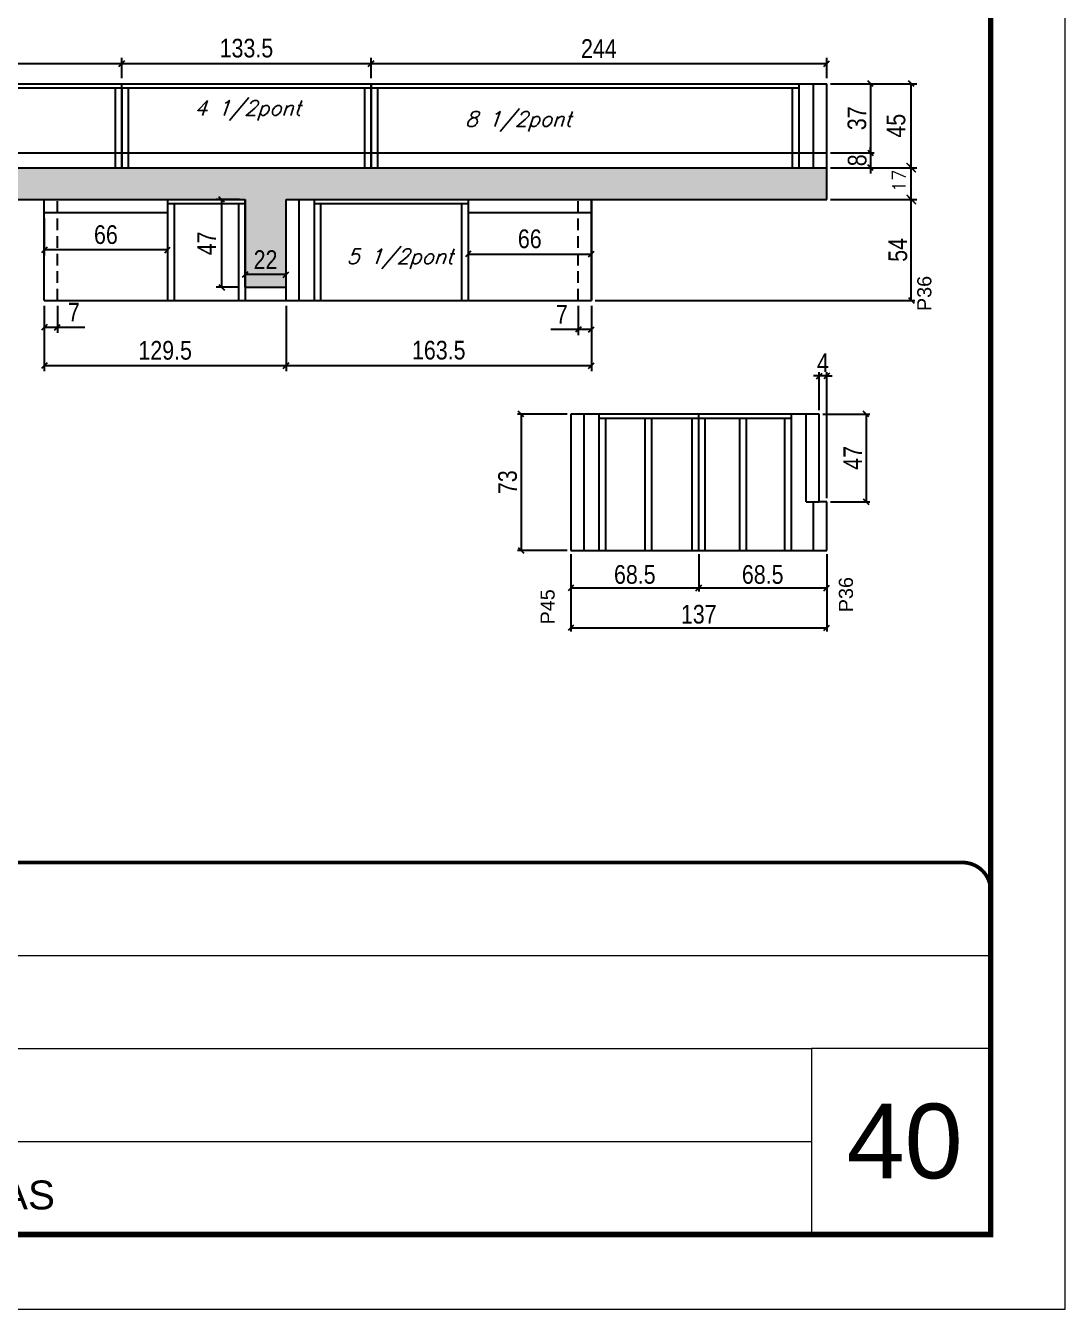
# Model space of a CAD drawing. Extents: x -3394 to 16474, y -5031 to 14397.
# Drawn here: x 9955 to 10512, y 3009 to 3697 of the extents above; entities that cross this region are included whole.
import ezdxf

# ---------------------------------------------------------------- set-up
doc = ezdxf.new("R2010")
doc.units = 0
for name, pattern in [('CONTINUO', [0]), ('DASHED', [0.75, 0.5, -0.25]), ('HIDDEN', [0.375, 0.25, -0.125])]:
    doc.linetypes.add(name, pattern=pattern)
doc.layers.get('0').update_dxf_attribs({"linetype": 'CONTINUOUS'})
doc.layers.get('Defpoints').update_dxf_attribs({"linetype": 'CONTINUOUS'})
for name, color, linetype, lineweight in [('CARIMBO', 255, 'CONTINUOUS', 9), ('Folhas', 255, 'CONTINUOUS', 9), ('SARRAFO DE PRESSAO', 251, 'DASHED', 9)]:
    doc.layers.add(name, color=color, linetype=linetype, lineweight=lineweight)
for name, color, linetype in [('COTA', 241, 'CONTINUOUS'), ('NOMENCLATURA', 7, 'CONTINUOUS'), ('Painéis', 200, 'CONTINUOUS'), ('SARR_2.2x7', 40, 'CONTINUOUS'), ('SARR_3.5x7', 81, 'CONTINUOUS'), ('texto', 7, 'CONTINUOUS')]:
    doc.layers.add(name, color=color, linetype=linetype)
doc.styles.add('ARIAL', font='arial.ttf')
doc.styles.add('COTA TECNICA', font='techl___.ttf', dxfattribs={"height": 10})
doc.styles.add('ROMANS', font='romans.shx')
doc.dimstyles.new('Cota Paínel', dxfattribs={"dimtxt": 7, "dimasz": 5, "dimexe": 3, "dimexo": 3, "dimgap": 3, "dimtad": 1, "dimdec": 1, "dimzin": 12, "dimdsep": 46, "dimtxsty": 'ROMANS', "dimblk": 'ARCHTICK', "dimcen": 0, "dimclrd": 4, "dimclre": 4, "dimclrt": 1, "dimadec": 1, "dimazin": 3, "dimtfac": 1, "dimtdec": 1, "dimtmove": 0, "dimatfit": 3, "dimldrblk": 'OBLIQUE', "dimfxl": 1, "dimtolj": 1, "dimtzin": 12, "dimarcsym": 0})
doc.dimstyles.new('PAINEL', dxfattribs={"dimtxt": 10, "dimasz": 3, "dimexe": 3, "dimexo": 3, "dimgap": 3, "dimtad": 1, "dimdec": 1, "dimzin": 12, "dimdsep": 46, "dimtxsty": 'COTA TECNICA', "dimblk1": 'OBLIQUE', "dimblk2": 'OBLIQUE', "dimsah": 1, "dimcen": 0.9, "dimclrd": 4, "dimclre": 4, "dimclrt": 240, "dimadec": 1, "dimazin": 3, "dimtfac": 1, "dimtdec": 1, "dimtmove": 0, "dimatfit": 3, "dimfxl": 1, "dimtolj": 1, "dimtzin": 12, "dimarcsym": 0})

# ---------------------------------------------------------------- blocks, each defined once
blk = doc.blocks.new('9999999999')
at = {"color": 30, "linetype": 'CONTINUO'}
for p, q in [((98564.56, 34379.64), (99583.98, 34379.64)), ((98564.56, 34329.83), (99487.98, 34329.83)), ((99583.98, 34329.83), (99487.98, 34329.83)), ((99487.98, 34329.83), (99487.98, 34230.21)), ((98564.56, 34280.02), (99487.98, 34280.02))]:
    blk.add_line(p, q, dxfattribs=at)
at = {"color": 30, "linetype": 'CONTINUO', "const_width": 2}
blk.add_lwpolyline([(99583.98, 34230.21), (99583.98, 34414.45, 0.414214), (99568.98, 34429.45), (98228.98, 34429.45, 0.414214), (98213.98, 34414.45), (98213.98, 34245.21, 0.414214), (98228.98, 34230.21), (99583.98, 34230.21)], format="xyb", dxfattribs=at)
at = {"layer": 'Folhas'}
blk.add_lwpolyline([(98138.98, 34190.21), (99623.98, 34190.21), (99623.98, 35240.21), (98138.98, 35240.21)], close=True, dxfattribs=at)
at = {"layer": 'Folhas', "color": 30, "const_width": 3}
blk.add_lwpolyline([(98213.98, 34230.21), (99583.98, 34230.21), (99583.98, 35200.21), (98213.98, 35200.21)], close=True, dxfattribs=at)
at = {"color": 7, "linetype": 'Continuous', "ltscale": 5, "style": 'ARIAL'}
blk.add_text('PAINÉIS DE LAT. VIGAS', height=15.4829, dxfattribs=at).set_placement((98837.68, 34243.7))
blk = doc.blocks.new('_Oblique')
at = {"color": 0, "linetype": 'ByBlock', "lineweight": -2}
blk.add_line((-0.5, -0.5), (0.5, 0.5), dxfattribs=at)
blk = doc.blocks.new('*D1198')
at = {"layer": 'COTA', "color": 4, "linetype": 'ByBlock', "lineweight": -2, "transparency": 16777216}
for p, q in [((10094.9, 3546.66), (10094.9, 3511.71)), ((10258.4, 3546.66), (10258.4, 3511.71)), ((10094.9, 3514.71), (10258.4, 3514.71))]:
    blk.add_line(p, q, dxfattribs=at)
at = {"layer": 'Defpoints', "color": 0, "linetype": 'ByBlock', "transparency": 16777216}
for p in [(10094.9, 3549.66), (10258.4, 3549.66), (10258.4, 3514.71)]:
    blk.add_point(p, dxfattribs=at)
at = {"layer": 'COTA', "color": 4, "linetype": 'ByBlock', "lineweight": -2, "transparency": 16777216, "xscale": 3, "yscale": 3, "zscale": 3, "rotation": 180}
blk.add_blockref('_Oblique', (10094.9, 3514.71), dxfattribs=at)
at = {"layer": 'COTA', "color": 4, "linetype": 'ByBlock', "lineweight": -2, "transparency": 16777216, "xscale": 3, "yscale": 3, "zscale": 3}
blk.add_blockref('_Oblique', (10258.4, 3514.71), dxfattribs=at)
at = {"layer": 'COTA', "color": 240, "linetype": 'ByBlock', "transparency": 16777216, "insert": (10176.65, 3522.92), "char_height": 10, "attachment_point": 5, "style": 'COTA TECNICA'}
blk.add_mtext('\\A1;163.5', dxfattribs=at)
blk = doc.blocks.new('_ArchTick')
at = {"color": 0, "linetype": 'ByBlock', "const_width": 0.15}
blk.add_lwpolyline([(-0.5, -0.5), (0.5, 0.5)], dxfattribs=at)
blk = doc.blocks.new('*D1199')
at = {"layer": 'COTA', "color": 4, "lineweight": -2, "transparency": 16777216}
for p, q in [((10387.4, 3620.66), (10432.68, 3620.66)), ((10429.68, 3603.66), (10429.68, 3620.66)), ((10387.4, 3603.66), (10432.68, 3603.66))]:
    blk.add_line(p, q, dxfattribs=at)
at = {"layer": 'Defpoints', "color": 0, "transparency": 16777216}
for p in [(10384.4, 3620.66), (10429.68, 3620.66), (10384.4, 3603.66)]:
    blk.add_point(p, dxfattribs=at)
at = {"layer": 'COTA', "color": 4, "lineweight": -2, "transparency": 16777216, "xscale": 5, "yscale": 5, "zscale": 5}
for p, rotation in [((10429.68, 3620.66), 90), ((10429.68, 3603.66), 270)]:
    blk.add_blockref('_ArchTick', p, dxfattribs=dict(at, rotation=rotation))
at = {"layer": 'COTA', "color": 1, "transparency": 16777216, "insert": (10423.18, 3613.66), "char_height": 7, "attachment_point": 5, "rotation": 90, "style": 'ROMANS'}
blk.add_mtext('\\A1;17', dxfattribs=at)
blk = doc.blocks.new('*D1200')
at = {"layer": 'COTA', "color": 4, "lineweight": -2, "transparency": 16777216}
for p, q in [((10387.4, 3665.66), (10432.68, 3665.66)), ((10429.68, 3620.66), (10429.68, 3665.66)), ((10387.4, 3620.66), (10432.68, 3620.66))]:
    blk.add_line(p, q, dxfattribs=at)
at = {"layer": 'Defpoints', "color": 0, "transparency": 16777216}
for p in [(10384.4, 3665.66), (10429.68, 3665.66), (10384.4, 3620.66)]:
    blk.add_point(p, dxfattribs=at)
at = {"layer": 'COTA', "color": 4, "lineweight": -2, "transparency": 16777216, "xscale": 3, "yscale": 3, "zscale": 3}
for p, rotation in [((10429.68, 3665.66), 90), ((10429.68, 3620.66), 270)]:
    blk.add_blockref('_Oblique', p, dxfattribs=dict(at, rotation=rotation))
at = {"layer": 'COTA', "color": 240, "transparency": 16777216, "insert": (10421.57, 3643.16), "char_height": 10, "attachment_point": 5, "rotation": 90, "style": 'COTA TECNICA'}
blk.add_mtext('\\A1;45', dxfattribs=at)
blk = doc.blocks.new('*D1294')
at = {"layer": 'COTA', "color": 4, "lineweight": -2, "transparency": 16777216}
for p, q in [((9762.9, 3668.66), (9762.9, 3679.44)), ((10006.9, 3668.66), (10006.9, 3679.44)), ((9762.9, 3676.44), (10006.9, 3676.44))]:
    blk.add_line(p, q, dxfattribs=at)
at = {"layer": 'Defpoints', "color": 0, "transparency": 16777216}
for p in [(10006.9, 3676.44), (9762.9, 3665.66), (10006.9, 3665.66)]:
    blk.add_point(p, dxfattribs=at)
at = {"layer": 'COTA', "color": 4, "lineweight": -2, "transparency": 16777216, "xscale": 3, "yscale": 3, "zscale": 3, "rotation": 180}
blk.add_blockref('_Oblique', (9762.9, 3676.44), dxfattribs=at)
at = {"layer": 'COTA', "color": 4, "lineweight": -2, "transparency": 16777216, "xscale": 3, "yscale": 3, "zscale": 3}
blk.add_blockref('_Oblique', (10006.9, 3676.44), dxfattribs=at)
at = {"layer": 'COTA', "color": 240, "transparency": 16777216, "insert": (9884.9, 3684.51), "char_height": 10, "attachment_point": 5, "style": 'COTA TECNICA'}
blk.add_mtext('\\A1;244', dxfattribs=at)
blk = doc.blocks.new('*D1295')
at = {"layer": 'COTA', "color": 4, "lineweight": -2, "transparency": 16777216}
for p, q in [((9965.4, 3546.66), (9965.4, 3511.71)), ((10094.9, 3546.66), (10094.9, 3511.71)), ((9965.4, 3514.71), (10094.9, 3514.71))]:
    blk.add_line(p, q, dxfattribs=at)
at = {"layer": 'Defpoints', "color": 0, "transparency": 16777216}
for p in [(9965.4, 3549.66), (10094.9, 3549.66), (10094.9, 3514.71)]:
    blk.add_point(p, dxfattribs=at)
at = {"layer": 'COTA', "color": 4, "lineweight": -2, "transparency": 16777216, "xscale": 3, "yscale": 3, "zscale": 3, "rotation": 180}
blk.add_blockref('_Oblique', (9965.4, 3514.71), dxfattribs=at)
at = {"layer": 'COTA', "color": 4, "lineweight": -2, "transparency": 16777216, "xscale": 3, "yscale": 3, "zscale": 3}
blk.add_blockref('_Oblique', (10094.9, 3514.71), dxfattribs=at)
at = {"layer": 'COTA', "color": 240, "transparency": 16777216, "insert": (10030.15, 3522.84), "char_height": 10, "attachment_point": 5, "style": 'COTA TECNICA'}
blk.add_mtext('\\A1;129.5', dxfattribs=at)
blk = doc.blocks.new('*D1296')
at = {"layer": 'COTA', "color": 4, "lineweight": -2, "transparency": 16777216}
for p, q in [((9965.4, 3546.66), (9965.4, 3532.26)), ((9972.4, 3546.66), (9972.4, 3532.26)), ((9965.4, 3535.26), (9972.4, 3535.26)), ((9972.4, 3535.26), (9987.13, 3535.26))]:
    blk.add_line(p, q, dxfattribs=at)
at = {"layer": 'Defpoints', "color": 0, "transparency": 16777216}
for p in [(9965.4, 3549.66), (9972.4, 3549.66), (9972.4, 3535.26)]:
    blk.add_point(p, dxfattribs=at)
at = {"layer": 'COTA', "color": 4, "lineweight": -2, "transparency": 16777216, "xscale": 3, "yscale": 3, "zscale": 3, "rotation": 180}
blk.add_blockref('_Oblique', (9965.4, 3535.26), dxfattribs=at)
at = {"layer": 'COTA', "color": 4, "lineweight": -2, "transparency": 16777216, "xscale": 3, "yscale": 3, "zscale": 3}
blk.add_blockref('_Oblique', (9972.4, 3535.26), dxfattribs=at)
at = {"layer": 'COTA', "color": 240, "transparency": 16777216, "insert": (9981.26, 3543.34), "char_height": 10, "attachment_point": 5, "style": 'COTA TECNICA'}
blk.add_mtext('\\A1;7', dxfattribs=at)
blk = doc.blocks.new('*D1297')
at = {"layer": 'COTA', "color": 4, "lineweight": -2, "transparency": 16777216}
for p, q in [((9965.4, 3593.66), (9965.4, 3573.69)), ((10031.4, 3593.66), (10031.4, 3573.69)), ((10031.4, 3576.69), (9965.4, 3576.69))]:
    blk.add_line(p, q, dxfattribs=at)
at = {"layer": 'Defpoints', "color": 0, "transparency": 16777216}
for p in [(9965.4, 3596.66), (10031.4, 3596.66), (9965.4, 3576.69)]:
    blk.add_point(p, dxfattribs=at)
at = {"layer": 'COTA', "color": 4, "lineweight": -2, "transparency": 16777216, "xscale": 3, "yscale": 3, "zscale": 3, "rotation": 180}
blk.add_blockref('_Oblique', (9965.4, 3576.69), dxfattribs=at)
at = {"layer": 'COTA', "color": 4, "lineweight": -2, "transparency": 16777216, "xscale": 3, "yscale": 3, "zscale": 3}
blk.add_blockref('_Oblique', (10031.4, 3576.69), dxfattribs=at)
at = {"layer": 'COTA', "color": 240, "transparency": 16777216, "insert": (9998.4, 3584.8), "char_height": 10, "attachment_point": 5, "style": 'COTA TECNICA'}
blk.add_mtext('\\A1;66', dxfattribs=at)
blk = doc.blocks.new('*D1298')
at = {"layer": 'COTA', "color": 4, "lineweight": -2, "transparency": 16777216}
for p, q in [((10069.9, 3603.66), (10057.38, 3603.66)), ((10060.38, 3603.66), (10060.38, 3556.66)), ((10069.9, 3556.66), (10057.38, 3556.66))]:
    blk.add_line(p, q, dxfattribs=at)
at = {"layer": 'Defpoints', "color": 0, "transparency": 16777216}
for p in [(10072.9, 3603.66), (10060.38, 3556.66), (10072.9, 3556.66)]:
    blk.add_point(p, dxfattribs=at)
at = {"layer": 'COTA', "color": 4, "lineweight": -2, "transparency": 16777216, "xscale": 3, "yscale": 3, "zscale": 3}
for p, rotation in [((10060.38, 3603.66), 90), ((10060.38, 3556.66), 270)]:
    blk.add_blockref('_Oblique', p, dxfattribs=dict(at, rotation=rotation))
at = {"layer": 'COTA', "color": 240, "transparency": 16777216, "insert": (10052.3, 3580.16), "char_height": 10, "attachment_point": 5, "rotation": 90, "style": 'COTA TECNICA'}
blk.add_mtext('\\A1;47', dxfattribs=at)
blk = doc.blocks.new('*D1261')
at = {"layer": 'COTA', "color": 4, "lineweight": -2, "transparency": 16777216}
for p, q in [((10072.9, 3559.66), (10072.9, 3566.47)), ((10094.9, 3563.47), (10072.9, 3563.47)), ((10094.9, 3559.66), (10094.9, 3566.47))]:
    blk.add_line(p, q, dxfattribs=at)
at = {"layer": 'Defpoints', "color": 0, "transparency": 16777216}
for p in [(10072.9, 3563.47), (10072.9, 3556.66), (10094.9, 3556.66)]:
    blk.add_point(p, dxfattribs=at)
at = {"layer": 'COTA', "color": 4, "lineweight": -2, "transparency": 16777216, "xscale": 3, "yscale": 3, "zscale": 3, "rotation": 180}
blk.add_blockref('_Oblique', (10072.9, 3563.47), dxfattribs=at)
at = {"layer": 'COTA', "color": 4, "lineweight": -2, "transparency": 16777216, "xscale": 3, "yscale": 3, "zscale": 3}
blk.add_blockref('_Oblique', (10094.9, 3563.47), dxfattribs=at)
at = {"layer": 'COTA', "color": 240, "transparency": 16777216, "insert": (10083.9, 3571.47), "char_height": 10, "attachment_point": 5, "style": 'COTA TECNICA'}
blk.add_mtext('\\A1;22', dxfattribs=at)
blk = doc.blocks.new('*D1262')
at = {"layer": 'COTA', "color": 4, "lineweight": -2, "transparency": 16777216}
for p, q in [((10006.9, 3668.66), (10006.9, 3679.44)), ((10140.4, 3668.66), (10140.4, 3679.44)), ((10006.9, 3676.44), (10140.4, 3676.44))]:
    blk.add_line(p, q, dxfattribs=at)
at = {"layer": 'Defpoints', "color": 0, "transparency": 16777216}
for p in [(10140.4, 3676.44), (10006.9, 3665.66), (10140.4, 3665.66)]:
    blk.add_point(p, dxfattribs=at)
at = {"layer": 'COTA', "color": 4, "lineweight": -2, "transparency": 16777216, "xscale": 3, "yscale": 3, "zscale": 3, "rotation": 180}
blk.add_blockref('_Oblique', (10006.9, 3676.44), dxfattribs=at)
at = {"layer": 'COTA', "color": 4, "lineweight": -2, "transparency": 16777216, "xscale": 3, "yscale": 3, "zscale": 3}
blk.add_blockref('_Oblique', (10140.4, 3676.44), dxfattribs=at)
at = {"layer": 'COTA', "color": 240, "transparency": 16777216, "insert": (10073.65, 3684.66), "char_height": 10, "attachment_point": 5, "style": 'COTA TECNICA'}
blk.add_mtext('\\A1;133.5', dxfattribs=at)
blk = doc.blocks.new('*D1263')
at = {"layer": 'COTA', "color": 4, "lineweight": -2, "transparency": 16777216}
for p, q in [((10140.4, 3668.66), (10140.4, 3679.44)), ((10384.4, 3668.66), (10384.4, 3679.44)), ((10140.4, 3676.44), (10384.4, 3676.44))]:
    blk.add_line(p, q, dxfattribs=at)
at = {"layer": 'Defpoints', "color": 0, "transparency": 16777216}
for p in [(10384.4, 3676.44), (10140.4, 3665.66), (10384.4, 3665.66)]:
    blk.add_point(p, dxfattribs=at)
at = {"layer": 'COTA', "color": 4, "lineweight": -2, "transparency": 16777216, "xscale": 3, "yscale": 3, "zscale": 3, "rotation": 180}
blk.add_blockref('_Oblique', (10140.4, 3676.44), dxfattribs=at)
at = {"layer": 'COTA', "color": 4, "lineweight": -2, "transparency": 16777216, "xscale": 3, "yscale": 3, "zscale": 3}
blk.add_blockref('_Oblique', (10384.4, 3676.44), dxfattribs=at)
at = {"layer": 'COTA', "color": 240, "transparency": 16777216, "insert": (10262.4, 3684.51), "char_height": 10, "attachment_point": 5, "style": 'COTA TECNICA'}
blk.add_mtext('\\A1;244', dxfattribs=at)
blk = doc.blocks.new('*D1264')
at = {"layer": 'COTA', "color": 4, "lineweight": -2, "transparency": 16777216}
for p, q in [((10251.4, 3546.66), (10251.4, 3531.06)), ((10258.4, 3546.66), (10258.4, 3531.06)), ((10251.4, 3534.06), (10236.67, 3534.06)), ((10258.4, 3534.06), (10251.4, 3534.06))]:
    blk.add_line(p, q, dxfattribs=at)
at = {"layer": 'Defpoints', "color": 0, "transparency": 16777216}
for p in [(10251.4, 3549.66), (10258.4, 3549.66), (10251.4, 3534.06)]:
    blk.add_point(p, dxfattribs=at)
at = {"layer": 'COTA', "color": 4, "lineweight": -2, "transparency": 16777216, "xscale": 3, "yscale": 3, "zscale": 3, "rotation": 180}
blk.add_blockref('_Oblique', (10251.4, 3534.06), dxfattribs=at)
at = {"layer": 'COTA', "color": 4, "lineweight": -2, "transparency": 16777216, "xscale": 3, "yscale": 3, "zscale": 3}
blk.add_blockref('_Oblique', (10258.4, 3534.06), dxfattribs=at)
at = {"layer": 'COTA', "color": 240, "transparency": 16777216, "insert": (10242.53, 3542.14), "char_height": 10, "attachment_point": 5, "style": 'COTA TECNICA'}
blk.add_mtext('\\A1;7', dxfattribs=at)
blk = doc.blocks.new('*D1265')
at = {"layer": 'COTA', "color": 4, "lineweight": -2, "transparency": 16777216}
for p, q in [((10192.4, 3593.66), (10192.4, 3571.44)), ((10258.4, 3593.66), (10258.4, 3571.44)), ((10192.4, 3574.44), (10258.4, 3574.44))]:
    blk.add_line(p, q, dxfattribs=at)
at = {"layer": 'Defpoints', "color": 0, "transparency": 16777216}
for p in [(10192.4, 3596.66), (10258.4, 3596.66), (10258.4, 3574.44)]:
    blk.add_point(p, dxfattribs=at)
at = {"layer": 'COTA', "color": 4, "lineweight": -2, "transparency": 16777216, "xscale": 3, "yscale": 3, "zscale": 3, "rotation": 180}
blk.add_blockref('_Oblique', (10192.4, 3574.44), dxfattribs=at)
at = {"layer": 'COTA', "color": 4, "lineweight": -2, "transparency": 16777216, "xscale": 3, "yscale": 3, "zscale": 3}
blk.add_blockref('_Oblique', (10258.4, 3574.44), dxfattribs=at)
at = {"layer": 'COTA', "color": 240, "transparency": 16777216, "insert": (10225.4, 3582.55), "char_height": 10, "attachment_point": 5, "style": 'COTA TECNICA'}
blk.add_mtext('\\A1;66', dxfattribs=at)
blk = doc.blocks.new('*D2154')
at = {"layer": 'COTA', "color": 4, "linetype": 'Continuous', "lineweight": -2, "transparency": 16777216}
for p, q in [((10386.4, 3665.66), (10409.87, 3665.66)), ((10407.87, 3665.66), (10407.87, 3628.66)), ((10386.4, 3628.66), (10409.87, 3628.66))]:
    blk.add_line(p, q, dxfattribs=at)
at = {"layer": 'Defpoints', "color": 0, "linetype": 'Continuous', "transparency": 16777216}
for p in [(10384.4, 3665.66), (10384.4, 3628.66), (10407.87, 3628.66)]:
    blk.add_point(p, dxfattribs=at)
at = {"layer": 'COTA', "color": 4, "linetype": 'Continuous', "lineweight": -2, "transparency": 16777216, "xscale": 3, "yscale": 3, "zscale": 3}
for p, rotation in [((10407.87, 3665.66), 90), ((10407.87, 3628.66), 270)]:
    blk.add_blockref('_Oblique', p, dxfattribs=dict(at, rotation=rotation))
at = {"layer": 'COTA', "color": 240, "linetype": 'Continuous', "transparency": 16777216, "insert": (10400.65, 3647.16), "char_height": 10, "attachment_point": 5, "rotation": 90, "style": 'COTA TECNICA'}
blk.add_mtext('\\A1;37', dxfattribs=at)
blk = doc.blocks.new('*D2155')
at = {"layer": 'COTA', "color": 4, "linetype": 'Continuous', "lineweight": -2, "transparency": 16777216}
for p, q in [((10407.87, 3628.66), (10407.87, 3631.66)), ((10386.4, 3628.66), (10409.87, 3628.66)), ((10407.87, 3628.66), (10407.87, 3620.66)), ((10386.4, 3620.66), (10409.87, 3620.66)), ((10407.87, 3620.66), (10407.87, 3617.66))]:
    blk.add_line(p, q, dxfattribs=at)
at = {"layer": 'Defpoints', "color": 0, "linetype": 'Continuous', "transparency": 16777216}
for p in [(10384.4, 3628.66), (10384.4, 3620.66), (10407.87, 3620.66)]:
    blk.add_point(p, dxfattribs=at)
at = {"layer": 'COTA', "color": 4, "linetype": 'Continuous', "lineweight": -2, "transparency": 16777216, "xscale": 3, "yscale": 3, "zscale": 3}
for p, rotation in [((10407.87, 3628.66), 270), ((10407.87, 3620.66), 90)]:
    blk.add_blockref('_Oblique', p, dxfattribs=dict(at, rotation=rotation))
at = {"layer": 'COTA', "color": 240, "linetype": 'Continuous', "transparency": 16777216, "insert": (10400.77, 3624.66), "char_height": 10, "attachment_point": 5, "rotation": 90, "style": 'COTA TECNICA'}
blk.add_mtext('\\A1;8', dxfattribs=at)
blk = doc.blocks.new('*D2192')
at = {"layer": 'COTA', "color": 4, "linetype": 'Continuous', "lineweight": -2, "transparency": 16777216}
for p, q in [((10380.4, 3509.17), (10377.4, 3509.17)), ((10380.4, 3490.8), (10380.4, 3511.17)), ((10384.4, 3509.17), (10380.4, 3509.17)), ((10384.4, 3443.8), (10384.4, 3511.17)), ((10384.4, 3509.17), (10387.4, 3509.17))]:
    blk.add_line(p, q, dxfattribs=at)
at = {"layer": 'Defpoints', "color": 0, "linetype": 'Continuous', "transparency": 16777216}
for p in [(10380.4, 3509.17), (10380.4, 3488.8), (10384.4, 3441.8)]:
    blk.add_point(p, dxfattribs=at)
at = {"layer": 'COTA', "color": 4, "linetype": 'Continuous', "lineweight": -2, "transparency": 16777216, "xscale": 3, "yscale": 3, "zscale": 3}
blk.add_blockref('_Oblique', (10380.4, 3509.17), dxfattribs=at)
at = {"layer": 'COTA', "color": 4, "linetype": 'Continuous', "lineweight": -2, "transparency": 16777216, "xscale": 3, "yscale": 3, "zscale": 3, "rotation": 180}
blk.add_blockref('_Oblique', (10384.4, 3509.17), dxfattribs=at)
at = {"layer": 'COTA', "color": 240, "linetype": 'Continuous', "transparency": 16777216, "insert": (10382.4, 3516.24), "char_height": 10, "attachment_point": 5, "style": 'COTA TECNICA'}
blk.add_mtext('\\A1;4', dxfattribs=at)
blk = doc.blocks.new('*D2193')
at = {"layer": 'COTA', "color": 4, "linetype": 'Continuous', "lineweight": -2, "transparency": 16777216}
for p, q in [((10382.4, 3488.8), (10407.48, 3488.8)), ((10405.48, 3488.8), (10405.48, 3441.8)), ((10386.4, 3441.8), (10407.48, 3441.8))]:
    blk.add_line(p, q, dxfattribs=at)
at = {"layer": 'Defpoints', "color": 0, "linetype": 'Continuous', "transparency": 16777216}
for p in [(10380.4, 3488.8), (10384.4, 3441.8), (10405.48, 3441.8)]:
    blk.add_point(p, dxfattribs=at)
at = {"layer": 'COTA', "color": 4, "linetype": 'Continuous', "lineweight": -2, "transparency": 16777216, "xscale": 3, "yscale": 3, "zscale": 3}
for p, rotation in [((10405.48, 3488.8), 90), ((10405.48, 3441.8), 270)]:
    blk.add_blockref('_Oblique', p, dxfattribs=dict(at, rotation=rotation))
at = {"layer": 'COTA', "color": 240, "linetype": 'Continuous', "transparency": 16777216, "insert": (10398.4, 3465.3), "char_height": 10, "attachment_point": 5, "rotation": 90, "style": 'COTA TECNICA'}
blk.add_mtext('\\A1;47', dxfattribs=at)
blk = doc.blocks.new('*D2194')
at = {"layer": 'COTA', "color": 4, "linetype": 'Continuous', "lineweight": -2, "transparency": 16777216}
for p, q in [((10245.4, 3488.8), (10218.77, 3488.8)), ((10220.77, 3488.8), (10220.77, 3415.8)), ((10245.4, 3415.8), (10218.77, 3415.8))]:
    blk.add_line(p, q, dxfattribs=at)
at = {"layer": 'Defpoints', "color": 0, "linetype": 'Continuous', "transparency": 16777216}
for p in [(10247.4, 3488.8), (10220.77, 3415.8), (10247.4, 3415.8)]:
    blk.add_point(p, dxfattribs=at)
at = {"layer": 'COTA', "color": 4, "linetype": 'Continuous', "lineweight": -2, "transparency": 16777216, "xscale": 3, "yscale": 3, "zscale": 3}
for p, rotation in [((10220.77, 3488.8), 90), ((10220.77, 3415.8), 270)]:
    blk.add_blockref('_Oblique', p, dxfattribs=dict(at, rotation=rotation))
at = {"layer": 'COTA', "color": 240, "linetype": 'Continuous', "transparency": 16777216, "insert": (10213.55, 3452.3), "char_height": 10, "attachment_point": 5, "rotation": 90, "style": 'COTA TECNICA'}
blk.add_mtext('\\A1;73', dxfattribs=at)
blk = doc.blocks.new('*D2195')
at = {"layer": 'COTA', "color": 4, "linetype": 'Continuous', "lineweight": -2, "transparency": 16777216}
for p, q in [((10247.4, 3413.8), (10247.4, 3372.3)), ((10384.4, 3413.8), (10384.4, 3372.3)), ((10247.4, 3374.3), (10384.4, 3374.3))]:
    blk.add_line(p, q, dxfattribs=at)
at = {"layer": 'Defpoints', "color": 0, "linetype": 'Continuous', "transparency": 16777216}
for p in [(10247.4, 3415.8), (10384.4, 3415.8), (10384.4, 3374.3)]:
    blk.add_point(p, dxfattribs=at)
at = {"layer": 'COTA', "color": 4, "linetype": 'Continuous', "lineweight": -2, "transparency": 16777216, "xscale": 3, "yscale": 3, "zscale": 3, "rotation": 180}
blk.add_blockref('_Oblique', (10247.4, 3374.3), dxfattribs=at)
at = {"layer": 'COTA', "color": 4, "linetype": 'Continuous', "lineweight": -2, "transparency": 16777216, "xscale": 3, "yscale": 3, "zscale": 3}
blk.add_blockref('_Oblique', (10384.4, 3374.3), dxfattribs=at)
at = {"layer": 'COTA', "color": 240, "linetype": 'Continuous', "transparency": 16777216, "insert": (10315.9, 3381.52), "char_height": 10, "attachment_point": 5, "style": 'COTA TECNICA'}
blk.add_mtext('\\A1;137', dxfattribs=at)
blk = doc.blocks.new('*D2196')
at = {"layer": 'COTA', "color": 4, "linetype": 'Continuous', "lineweight": -2, "transparency": 16777216}
for p, q in [((10386.4, 3603.66), (10431.68, 3603.66)), ((10429.68, 3549.66), (10429.68, 3603.66)), ((10260.4, 3549.66), (10431.68, 3549.66))]:
    blk.add_line(p, q, dxfattribs=at)
at = {"layer": 'Defpoints', "color": 0, "linetype": 'Continuous', "transparency": 16777216}
for p in [(10384.4, 3603.66), (10429.68, 3603.66), (10258.4, 3549.66)]:
    blk.add_point(p, dxfattribs=at)
at = {"layer": 'COTA', "color": 4, "linetype": 'Continuous', "lineweight": -2, "transparency": 16777216, "xscale": 3, "yscale": 3, "zscale": 3}
for p, rotation in [((10429.68, 3603.66), 90), ((10429.68, 3549.66), 270)]:
    blk.add_blockref('_Oblique', p, dxfattribs=dict(at, rotation=rotation))
at = {"layer": 'COTA', "color": 240, "linetype": 'Continuous', "transparency": 16777216, "insert": (10422.57, 3576.66), "char_height": 10, "attachment_point": 5, "rotation": 90, "style": 'COTA TECNICA'}
blk.add_mtext('\\A1;54', dxfattribs=at)
blk = doc.blocks.new('*D2197')
at = {"layer": 'COTA', "color": 4, "linetype": 'Continuous', "lineweight": -2, "transparency": 16777216}
for p, q in [((10247.4, 3413.8), (10247.4, 3393.68)), ((10315.9, 3413.8), (10315.9, 3393.68)), ((10247.4, 3395.68), (10315.9, 3395.68))]:
    blk.add_line(p, q, dxfattribs=at)
at = {"layer": 'Defpoints', "color": 0, "linetype": 'Continuous', "transparency": 16777216}
for p in [(10247.4, 3415.8), (10315.9, 3415.8), (10315.9, 3395.68)]:
    blk.add_point(p, dxfattribs=at)
at = {"layer": 'COTA', "color": 4, "linetype": 'Continuous', "lineweight": -2, "transparency": 16777216, "xscale": 3, "yscale": 3, "zscale": 3, "rotation": 180}
blk.add_blockref('_Oblique', (10247.4, 3395.68), dxfattribs=at)
at = {"layer": 'COTA', "color": 4, "linetype": 'Continuous', "lineweight": -2, "transparency": 16777216, "xscale": 3, "yscale": 3, "zscale": 3}
blk.add_blockref('_Oblique', (10315.9, 3395.68), dxfattribs=at)
at = {"layer": 'COTA', "color": 240, "linetype": 'Continuous', "transparency": 16777216, "insert": (10281.65, 3402.81), "char_height": 10, "attachment_point": 5, "style": 'COTA TECNICA'}
blk.add_mtext('\\A1;68.5', dxfattribs=at)
blk = doc.blocks.new('*D2198')
at = {"layer": 'COTA', "color": 4, "linetype": 'Continuous', "lineweight": -2, "transparency": 16777216}
for p, q in [((10315.9, 3413.8), (10315.9, 3393.68)), ((10384.4, 3413.8), (10384.4, 3393.68)), ((10315.9, 3395.68), (10384.4, 3395.68))]:
    blk.add_line(p, q, dxfattribs=at)
at = {"layer": 'Defpoints', "color": 0, "linetype": 'Continuous', "transparency": 16777216}
for p in [(10315.9, 3415.8), (10384.4, 3415.8), (10384.4, 3395.68)]:
    blk.add_point(p, dxfattribs=at)
at = {"layer": 'COTA', "color": 4, "linetype": 'Continuous', "lineweight": -2, "transparency": 16777216, "xscale": 3, "yscale": 3, "zscale": 3, "rotation": 180}
blk.add_blockref('_Oblique', (10315.9, 3395.68), dxfattribs=at)
at = {"layer": 'COTA', "color": 4, "linetype": 'Continuous', "lineweight": -2, "transparency": 16777216, "xscale": 3, "yscale": 3, "zscale": 3}
blk.add_blockref('_Oblique', (10384.4, 3395.68), dxfattribs=at)
at = {"layer": 'COTA', "color": 240, "linetype": 'Continuous', "transparency": 16777216, "insert": (10350.15, 3402.81), "char_height": 10, "attachment_point": 5, "style": 'COTA TECNICA'}
blk.add_mtext('\\A1;68.5', dxfattribs=at)

msp = doc.modelspace()

# ---------------------------------------------------------------- hatches: boundary and pattern name
at = {"layer": 'COTA', "linetype": 'Continuous'}
h = msp.add_hatch(dxfattribs=at)
h.set_pattern_fill('AR-CONC', color=256, scale=0.05)
h.set_pattern_definition([(50, (5985.2705, -4769.852), (9.1092334, -0.796954), [0.9525, -10.4775]), (355, (5985.27, -4769.852), (-1.762171, 9.552842), [0.762, -8.382029]), (100.45144, (5986.03, -4769.918), (7.347062, 8.755888), [0.8095, -8.904512]), (46.1842, (5985.27, -4767.312), (13.553952, -2.102116), [1.42875, -15.71625]), (96.63556, (5986.4, -4767.487), (11.870207, 12.371306), [1.214251, -13.35678]), (351.18415, (5985.27, -4767.312), (11.870207, 12.371306), [1.142998, -12.572987]), (21, (5986.5405, -4767.947), (7.5807196, -5.11326), [0.9525, -10.4775]), (326, (5986.54, -4767.947), (3.090101, 9.209398), [0.762, -8.382]), (71.45144, (5987.172, -4768.373), (10.670821, 4.0961384), [0.8095, -8.904497]), (37.5, (5985.2705, -4769.852), (0.1544302, 4.2277519), [0, -8.2804, 0, -8.509, 0, -8.41375]), (7.5, (5985.2705, -4769.852), (3.3409831, 5.0090287), [0, -4.8514, 0, -8.0899, 0, -3.20675]), (327.5, (5982.4384, -4769.852), (6.7795298, -0.2864372), [0, -3.175, 0, -9.906, 0, -13.1445]), (317.5, (5981.1684, -4769.852), (7.406459, 1.2713246), [0, -4.1275, 0, -6.5786, 0, -9.3345])])
h.paths.add_polyline_path([(10072.9, 3556.66), (10094.9, 3556.66), (10094.9, 3603.66), (10384.4, 3603.66), (10384.4, 3620.66), (9762.9, 3620.66), (9762.9, 3603.66), (10072.9, 3603.66)])

# ---------------------------------------------------------------- linework, layer by layer
at = {"layer": 'COTA', "linetype": 'ByBlock'}
msp.add_line((10384.4, 3603.66), (10384.4, 3620.66), dxfattribs=at)
at = {"layer": 'COTA', "linetype": 'Continuous'}
for p, q in [((9762.9, 3603.66), (10072.9, 3603.66)), ((10258.4, 3603.66), (10384.4, 3603.66))]:
    msp.add_line(p, q, dxfattribs=at)
at = {"layer": 'Painéis', "linetype": 'ByBlock'}
for p, q in [((9762.9, 3665.66), (10384.4, 3665.66)), ((10006.9, 3620.66), (10006.9, 3665.66)), ((10140.4, 3620.66), (10140.4, 3665.66)), ((10384.4, 3620.66), (10384.4, 3665.66)), ((9762.9, 3628.66), (10384.4, 3628.66)), ((9762.9, 3620.66), (10384.4, 3620.66)), ((9965.4, 3603.66), (10072.9, 3603.66)), ((9965.4, 3549.66), (9965.4, 3603.66)), ((10072.9, 3556.66), (10072.9, 3603.66)), ((10094.9, 3603.66), (10258.4, 3603.66)), ((10094.9, 3549.66), (10094.9, 3603.66)), ((10258.4, 3549.66), (10258.4, 3603.66)), ((10072.9, 3556.66), (10094.9, 3556.66)), ((9965.4, 3549.66), (10258.4, 3549.66))]:
    msp.add_line(p, q, dxfattribs=at)
at = {"layer": 'Painéis', "linetype": 'Continuous'}
for p, q in [((10380.4, 3488.8), (10247.4, 3488.8)), ((10247.4, 3488.8), (10247.4, 3415.8)), ((10315.9, 3415.8), (10315.9, 3488.8)), ((10380.4, 3441.8), (10380.4, 3488.8)), ((10384.4, 3441.8), (10380.4, 3441.8)), ((10384.4, 3415.8), (10384.4, 3441.8)), ((10247.4, 3415.8), (10384.4, 3415.8))]:
    msp.add_line(p, q, dxfattribs=at)
at = {"layer": 'SARR_2.2x7', "linetype": 'Continuous'}
for p, q in [((10377.4, 3620.66), (10377.4, 3665.66)), ((9838.9, 3663.46), (10006.9, 3663.46)), ((10006.9, 3663.46), (10140.4, 3663.46)), ((10140.4, 3663.46), (10369.4, 3663.46)), ((10101.9, 3549.66), (10101.9, 3603.66)), ((9965.4, 3596.66), (10031.4, 3596.66)), ((10031.4, 3601.46), (10072.9, 3601.46)), ((10109.9, 3601.46), (10192.4, 3601.46)), ((10192.4, 3596.66), (10258.4, 3596.66)), ((10254.4, 3488.8), (10254.4, 3415.8)), ((10262.4, 3486.6), (10315.9, 3486.6)), ((10315.9, 3486.6), (10365.4, 3486.6)), ((10373.4, 3441.8), (10373.4, 3488.8)), ((10373.4, 3441.8), (10377.4, 3441.8)), ((10377.4, 3415.8), (10377.4, 3441.8)), ((10377.4, 3441.8), (10380.4, 3441.8))]:
    msp.add_line(p, q, dxfattribs=at)
at = {"layer": 'SARR_2.2x7', "linetype": 'HIDDEN', "ltscale": 25}
for p, q in [((9972.4, 3549.66), (9972.4, 3603.66)), ((10251.4, 3549.66), (10251.4, 3603.66))]:
    msp.add_line(p, q, dxfattribs=at)
at = {"layer": 'SARR_3.5x7'}
for p, q in [((10140.4, 3665.66), (10140.4, 3620.66)), ((10369.4, 3665.66), (10369.4, 3620.66)), ((10003.4, 3663.46), (10003.4, 3620.66)), ((10006.9, 3663.46), (10006.9, 3620.66)), ((10010.4, 3663.46), (10010.4, 3620.66)), ((10136.9, 3663.46), (10136.9, 3620.66)), ((10136.9, 3663.46), (10136.9, 3620.66)), ((10140.4, 3663.46), (10140.4, 3620.66)), ((10143.9, 3663.46), (10143.9, 3620.66)), ((10365.9, 3663.46), (10365.9, 3620.66)), ((10003.4, 3620.66), (10006.9, 3620.66)), ((10006.9, 3620.66), (10010.4, 3620.66)), ((10136.9, 3620.66), (10140.4, 3620.66)), ((10136.9, 3620.66), (10140.4, 3620.66)), ((10140.4, 3620.66), (10143.9, 3620.66)), ((10365.9, 3620.66), (10369.4, 3620.66)), ((10031.4, 3603.66), (10031.4, 3549.66)), ((10072.9, 3603.66), (10072.9, 3549.66)), ((10109.9, 3603.66), (10109.9, 3549.66)), ((10192.4, 3603.66), (10192.4, 3549.66)), ((10258.4, 3603.66), (10258.4, 3549.66)), ((10034.9, 3601.46), (10034.9, 3549.66)), ((10069.4, 3601.46), (10069.4, 3549.66)), ((10113.4, 3601.46), (10113.4, 3549.66)), ((10188.9, 3601.46), (10188.9, 3549.66)), ((10031.4, 3549.66), (10034.9, 3549.66)), ((10069.4, 3549.66), (10072.9, 3549.66)), ((10109.9, 3549.66), (10113.4, 3549.66)), ((10262.4, 3488.8), (10262.4, 3415.8)), ((10265.9, 3486.6), (10265.9, 3415.8)), ((10287.09, 3486.6), (10287.09, 3415.8)), ((10290.59, 3486.6), (10290.59, 3415.8)), ((10312.4, 3415.8), (10312.4, 3486.6)), ((10319.4, 3415.8), (10319.4, 3486.6)), ((10337.75, 3486.6), (10337.75, 3415.8)), ((10341.25, 3486.6), (10341.25, 3415.8)), ((10361.9, 3486.6), (10361.9, 3415.8)), ((10365.4, 3488.8), (10365.4, 3415.8))]:
    msp.add_line(p, q, dxfattribs=at)

# ---------------------------------------------------------------- block references
at = {"layer": 'SARRAFO DE PRESSAO', "color": 6, "linetype": 'ByBlock'}
msp.add_blockref('9999999999', (-89111.77, -31180.83), dxfattribs=at)

# ---------------------------------------------------------------- texts
at = {"layer": 'CARIMBO', "style": 'ARIAL'}
msp.add_text('40', height=40, dxfattribs=at).set_placement((10395.07, 3079.52))
at = {"layer": 'NOMENCLATURA', "linetype": 'Continuous', "style": 'ARIAL'}
for s, p in [('P36', (10440.47, 3543.95)), ('P36', (10398.48, 3382.67)), ('P45', (10238.72, 3376.14))]:
    msp.add_text(s, height=7.567, rotation=90, dxfattribs=at).set_placement(p)
at = {"layer": 'texto', "color": 2, "char_height": 8, "attachment_point": 5, "style": 'ROMANS'}
for s, insert in [('{\\Q19;\\C256;4 1/2pont}', (10074.31, 3651.38)), ('{\\Q19;\\C256;8 1/2pont}', (10219.25, 3645.47)), ('{\\Q19;\\C256;5 1/2pont}', (10155.9, 3571.88))]:
    msp.add_mtext(s, dxfattribs=dict(at, insert=insert))

# ---------------------------------------------------------------- dimensions: what is measured, and where the dimension line sits
at = {"layer": 'COTA'}
for base, p1, p2, picture, middle in [((10140.4, 3676.44), (10006.9, 3665.66), (10140.4, 3665.66), '*D1262', (10073.65, 3684.66)), ((10006.9, 3676.44), (9762.9, 3665.66), (10006.9, 3665.66), '*D1294', (9884.9, 3684.51)), ((9965.4, 3576.69), (10031.4, 3596.66), (9965.4, 3596.66), '*D1297', (9998.4, 3584.8)), ((10258.4, 3574.44), (10192.4, 3596.66), (10258.4, 3596.66), '*D1265', (10225.4, 3582.55)), ((10072.9, 3563.47), (10094.9, 3556.66), (10072.9, 3556.66), '*D1261', (10083.9, 3571.47)), ((9972.4, 3535.26), (9965.4, 3549.66), (9972.4, 3549.66), '*D1296', (9981.26, 3543.34)), ((10094.9, 3514.71), (9965.4, 3549.66), (10094.9, 3549.66), '*D1295', (10030.15, 3522.84)), ((10251.4, 3534.06), (10258.4, 3549.66), (10251.4, 3549.66), '*D1264', (10242.53, 3542.14))]:
    dim = msp.add_linear_dim(base=base, p1=p1, p2=p2, dimstyle='PAINEL', dxfattribs=at)
    dim.commit()
    dim.dimension.update_dxf_attribs({"geometry": picture, "text_midpoint": middle})
dim = msp.add_linear_dim(base=(10384.4, 3676.44), p1=(10140.4, 3665.66), p2=(10384.4, 3665.66), dimstyle='PAINEL', override={"dimtmove": 1}, dxfattribs=at)
dim.commit()
dim.dimension.update_dxf_attribs({"geometry": '*D1263', "text_midpoint": (10262.4, 3684.51)})
for base, p1, p2, picture, middle in [((10429.68, 3665.66), (10384.4, 3620.66), (10384.4, 3665.66), '*D1200', (10421.57, 3643.16)), ((10060.38, 3556.66), (10072.9, 3603.66), (10072.9, 3556.66), '*D1298', (10052.3, 3580.16))]:
    dim = msp.add_linear_dim(base=base, p1=p1, p2=p2, angle=90, dimstyle='PAINEL', dxfattribs=at)
    dim.commit()
    dim.dimension.update_dxf_attribs({"geometry": picture, "text_midpoint": middle})
at = {"layer": 'COTA', "linetype": 'Continuous'}
for base, p1, p2, override, picture, middle in [((10407.87, 3628.66), (10384.4, 3665.66), (10384.4, 3628.66), {"dimexe": 2, "dimexo": 2, "dimgap": 2, "dimadec": 8, "dimtix": 1, "dimatfit": 2, "dimldrblk": 'Oblique'}, '*D2154', (10400.65, 3647.16)), ((10407.87, 3620.66), (10384.4, 3628.66), (10384.4, 3620.66), {"dimexe": 2, "dimexo": 2, "dimgap": 2, "dimadec": 8, "dimtix": 1, "dimtmove": 1, "dimatfit": 2, "dimldrblk": 'Oblique'}, '*D2155', (10400.77, 3624.66)), ((10429.68, 3603.66), (10258.4, 3549.66), (10384.4, 3603.66), {"dimexe": 2, "dimexo": 2, "dimgap": 2, "dimadec": 8, "dimtix": 1, "dimatfit": 2, "dimldrblk": 'Oblique'}, '*D2196', (10422.57, 3576.66)), ((10220.77, 3415.8), (10247.4, 3488.8), (10247.4, 3415.8), {"dimexe": 2, "dimexo": 2, "dimgap": 2, "dimadec": 8, "dimtix": 1, "dimatfit": 2, "dimldrblk": 'Oblique'}, '*D2194', (10213.55, 3452.3)), ((10405.48, 3441.8), (10380.4, 3488.8), (10384.4, 3441.8), {"dimexe": 2, "dimexo": 2, "dimgap": 2, "dimadec": 8, "dimtix": 1, "dimatfit": 2, "dimldrblk": 'Oblique'}, '*D2193', (10398.4, 3465.3))]:
    dim = msp.add_linear_dim(base=base, p1=p1, p2=p2, angle=90, dimstyle='PAINEL', override=override, dxfattribs=at)
    dim.commit()
    dim.dimension.update_dxf_attribs({"geometry": picture, "text_midpoint": middle})
at = {"layer": 'COTA'}
dim = msp.add_linear_dim(base=(10429.68, 3620.66), p1=(10384.4, 3603.66), p2=(10384.4, 3620.66), angle=90, dimstyle='Cota Paínel', dxfattribs=at)
dim.commit()
dim.dimension.update_dxf_attribs({"geometry": '*D1199', "text_midpoint": (10429.68, 3613.66), "dimtype": 160})
at = {"layer": 'COTA', "linetype": 'ByBlock'}
dim = msp.add_linear_dim(base=(10258.4, 3514.71), p1=(10094.9, 3549.66), p2=(10258.4, 3549.66), dimstyle='PAINEL', dxfattribs=at)
dim.commit()
dim.dimension.update_dxf_attribs({"geometry": '*D1198', "text_midpoint": (10176.65, 3522.92)})
at = {"layer": 'COTA', "linetype": 'Continuous'}
for base, p1, p2, override, picture, middle in [((10380.4, 3509.17), (10384.4, 3441.8), (10380.4, 3488.8), {"dimexe": 2, "dimexo": 2, "dimgap": 2, "dimadec": 8, "dimtix": 1, "dimatfit": 2, "dimldrblk": 'Oblique'}, '*D2192', (10382.4, 3516.24)), ((10384.4, 3374.3), (10247.4, 3415.8), (10384.4, 3415.8), {"dimexe": 2, "dimexo": 2, "dimgap": 2, "dimadec": 8, "dimtix": 1, "dimatfit": 2, "dimldrblk": 'Oblique'}, '*D2195', (10315.9, 3381.52)), ((10315.9, 3395.68), (10247.4, 3415.8), (10315.9, 3415.8), {"dimexe": 2, "dimexo": 2, "dimgap": 2, "dimadec": 8, "dimtix": 1, "dimatfit": 2, "dimldrblk": 'Oblique'}, '*D2197', (10281.65, 3402.81)), ((10384.4, 3395.68), (10315.9, 3415.8), (10384.4, 3415.8), {"dimexe": 2, "dimexo": 2, "dimgap": 2, "dimadec": 8, "dimtix": 1, "dimtmove": 1, "dimatfit": 2, "dimldrblk": 'Oblique'}, '*D2198', (10350.15, 3402.81))]:
    dim = msp.add_linear_dim(base=base, p1=p1, p2=p2, dimstyle='PAINEL', override=override, dxfattribs=at)
    dim.commit()
    dim.dimension.update_dxf_attribs({"geometry": picture, "text_midpoint": middle})

doc.saveas('drawing.dxf')
